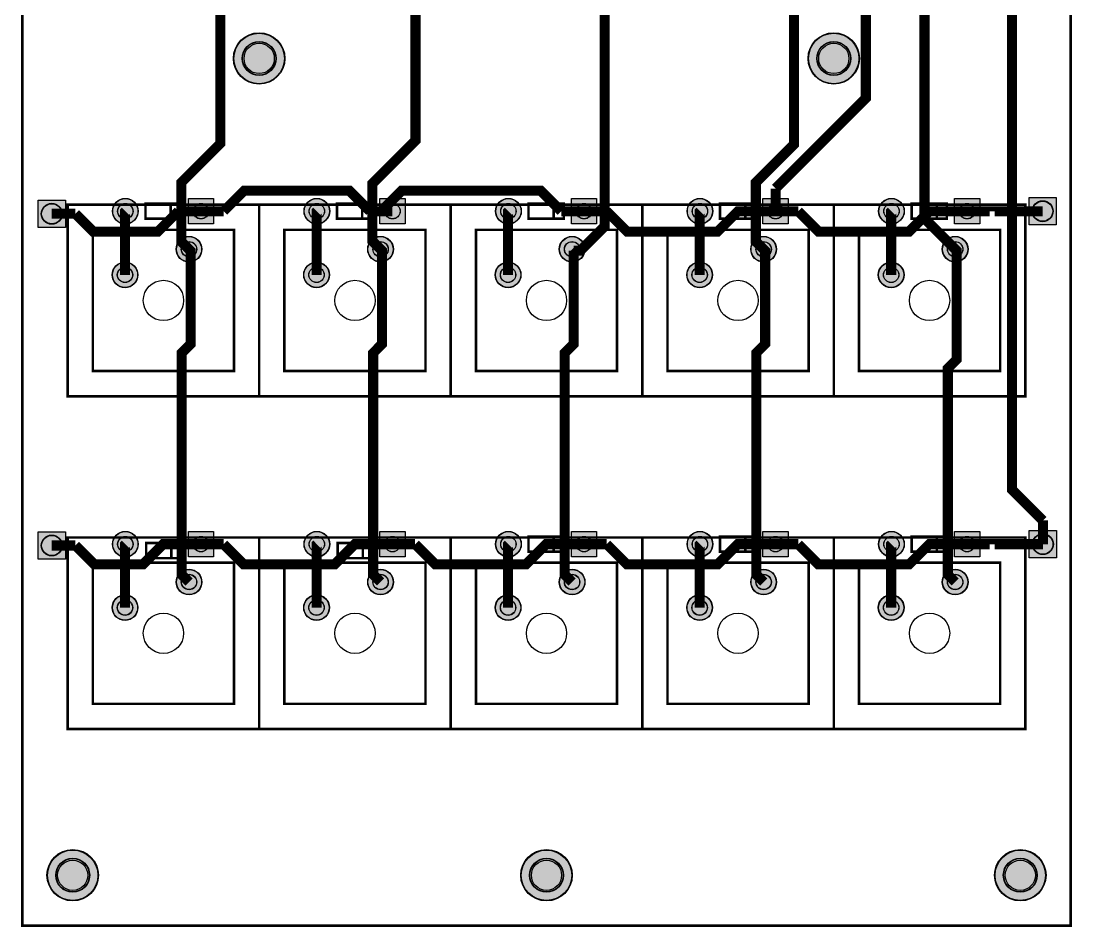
# Model space of a CAD drawing. Header units: millimetres. Extents: x 0 to 104, y -247 to 0.
# Drawn here: x -0.1 to 104.1, y -247.1 to -157.3 of the extents above; entities that cross this region are included whole.
import ezdxf

# ---------------------------------------------------------------- set-up
doc = ezdxf.new("R2010")
doc.units = ezdxf.units.MM
for name, color, linetype, true_color in [('BoardOutLine', 7, 'Continuous', 0xff00ff), ('BottomLayer', 7, 'Continuous', 0x0000ff), ('BottomSilkLayer', 7, 'Continuous', 0x66cc33), ('BottomSolderMaskLayer', 7, 'Continuous', 0xaa00ff), ('Document', 7, 'Continuous', 0xffffff), ('Multi-Layer', 7, 'Continuous', 0xc0c0c0), ('TopLayer', 7, 'Continuous', 0xff0000), ('TopSilkLayer', 7, 'Continuous', 0xffcc00), ('TopSolderMaskLayer', 7, 'Continuous', 0x800080)]:
    doc.layers.add(name, color=color, linetype=linetype, true_color=true_color)

msp = doc.modelspace()

# ---------------------------------------------------------------- hatches: boundary and pattern name
at = {"layer": 'BottomSolderMaskLayer'}
for points in [[(20.944205000000004, -160.99993200000006, 1), (26.045795000000005, -160.99993200000006, 1)], [(77.94409099999984, -160.99993200000006, 1), (83.04568099999983, -160.99993200000006, 1)], [(1.5201895221027826, -175.00218952210287), (4.321810477897202, -175.00218952210287), (4.321810477897202, -177.80381047789717), (1.5201895221027826, -177.80381047789717)], [(8.945460899999992, -176.14925400000004, 1), (11.49645909999999, -176.14925400000004, 1)], [(16.44555994090331, -174.8737419409032), (18.99658405909679, -174.8737419409032), (18.99658405909679, -177.4247660590969), (16.44555994090331, -177.4247660590969)], [(27.94542289999986, -176.14925400000004, 1), (30.49642109999986, -176.14925400000004, 1)], [(35.44552194090318, -174.8737419409032), (37.99654605909666, -174.8737419409032), (37.99654605909666, -177.4247660590969), (35.44552194090318, -177.4247660590969)], [(46.94538489999996, -176.14925400000004, 1), (49.49638309999995, -176.14925400000004, 1)], [(54.44548394090327, -174.8737419409032), (56.996508059096755, -174.8737419409032), (56.996508059096755, -177.4247660590969), (54.44548394090327, -177.4247660590969)], [(65.94560089999986, -176.14925400000004, 1), (68.49659909999987, -176.14925400000004, 1)], [(73.44544594090314, -174.8737419409032), (75.99647005909662, -174.8737419409032), (75.99647005909662, -177.4247660590969), (73.44544594090314, -177.4247660590969)], [(84.94556290000018, -176.14925400000004, 1), (87.49656110000019, -176.14925400000004, 1)], [(92.44540794090324, -174.8737419409032), (94.99643205909672, -174.8737419409032), (94.99643205909672, -177.4247660590969), (92.44540794090324, -177.4247660590969)], [(99.8181895221029, -174.74818952210273), (102.6198104778972, -174.74818952210273), (102.6198104778972, -177.54981047789727), (99.8181895221029, -177.54981047789727)], [(15.264472899999921, -179.92013800000007, 1), (17.81547109999992, -179.92013800000007, 1)], [(34.26443490000002, -179.92013800000007, 1), (36.815433100000014, -179.92013800000007, 1)], [(53.264396900000115, -179.92013800000007, 1), (55.81539510000011, -179.92013800000007, 1)], [(72.26461290000002, -179.92013800000007, 1), (74.81561110000003, -179.92013800000007, 1)], [(91.26457490000011, -179.92013800000007, 1), (93.81557310000012, -179.92013800000007, 1)], [(8.914472900000012, -182.459884, 1), (11.465471100000011, -182.459884, 1)], [(27.914434900000106, -182.459884, 1), (30.46543310000011, -182.459884, 1)], [(46.91439689999998, -182.459884, 1), (49.465395099999974, -182.459884, 1)], [(65.91461290000011, -182.459884, 1), (68.46561110000012, -182.459884, 1)], [(84.91457489999998, -182.459884, 1), (87.46557309999999, -182.459884, 1)], [(1.5201895221027826, -207.8951895221029), (4.321810477897202, -207.8951895221029), (4.321810477897202, -210.6968104778972), (1.5201895221027826, -210.6968104778972)], [(8.945460899999992, -209.16925400000002, 1), (11.49645909999999, -209.16925400000002, 1)], [(16.44555994090331, -207.8937419409034), (18.99658405909679, -207.8937419409034), (18.99658405909679, -210.44476605909688), (16.44555994090331, -210.44476605909688)], [(27.94542289999986, -209.16925400000002, 1), (30.49642109999986, -209.16925400000002, 1)], [(35.44552194090318, -207.8937419409034), (37.99654605909666, -207.8937419409034), (37.99654605909666, -210.44476605909688), (35.44552194090318, -210.44476605909688)], [(46.94538489999996, -209.16925400000002, 1), (49.49638309999995, -209.16925400000002, 1)], [(54.44548394090327, -207.8937419409034), (56.996508059096755, -207.8937419409034), (56.996508059096755, -210.44476605909688), (54.44548394090327, -210.44476605909688)], [(65.94560089999986, -209.16925400000002, 1), (68.49659909999987, -209.16925400000002, 1)], [(73.44544594090314, -207.8937419409034), (75.99647005909662, -207.8937419409034), (75.99647005909662, -210.44476605909688), (73.44544594090314, -210.44476605909688)], [(84.94556290000018, -209.16925400000002, 1), (87.49656110000019, -209.16925400000002, 1)], [(92.44540794090324, -207.8937419409034), (94.99643205909672, -207.8937419409034), (94.99643205909672, -210.44476605909688), (92.44540794090324, -210.44476605909688)], [(99.84028752210281, -207.76818952210294), (102.64190847789712, -207.76818952210294), (102.64190847789712, -210.56981047789725), (99.84028752210281, -210.56981047789725)], [(15.264472899999921, -212.920072, 1), (17.81547109999992, -212.920072, 1)], [(34.26443490000002, -212.920072, 1), (36.815433100000014, -212.920072, 1)], [(53.264396900000115, -212.920072, 1), (55.81539510000011, -212.920072, 1)], [(72.26461290000002, -212.920072, 1), (74.81561110000003, -212.920072, 1)], [(91.26457490000011, -212.920072, 1), (93.81557310000012, -212.920072, 1)], [(8.914472900000012, -215.46007199999997, 1), (11.465471100000011, -215.46007199999997, 1)], [(27.914434900000106, -215.46007199999997, 1), (30.46543310000011, -215.46007199999997, 1)], [(46.91439689999998, -215.46007199999997, 1), (49.465395099999974, -215.46007199999997, 1)], [(65.91461290000011, -215.46007199999997, 1), (68.46561110000012, -215.46007199999997, 1)], [(84.91457489999998, -215.46007199999997, 1), (87.46557309999999, -215.46007199999997, 1)], [(2.4491949999999116, -242.00002400000005, 1), (7.5507849999999115, -242.00002400000005, 1)], [(49.44910099999992, -242.00002400000005, 1), (54.55069099999992, -242.00002400000005, 1)], [(96.44926099999998, -242.00002400000005, 1), (101.55085099999997, -242.00002400000005, 1)]]:
    msp.add_hatch(color=256, dxfattribs=at).paths.add_polyline_path(points)
at = {"layer": 'TopSolderMaskLayer'}
for points in [[(20.944205000000004, -160.99993200000006, 1), (26.045795000000005, -160.99993200000006, 1)], [(77.94409099999984, -160.99993200000006, 1), (83.04568099999983, -160.99993200000006, 1)], [(1.5201895221027826, -175.00218952210287), (4.321810477897202, -175.00218952210287), (4.321810477897202, -177.80381047789717), (1.5201895221027826, -177.80381047789717)], [(8.945460899999992, -176.14925400000004, 1), (11.49645909999999, -176.14925400000004, 1)], [(16.44555994090331, -174.8737419409032), (18.99658405909679, -174.8737419409032), (18.99658405909679, -177.4247660590969), (16.44555994090331, -177.4247660590969)], [(27.94542289999986, -176.14925400000004, 1), (30.49642109999986, -176.14925400000004, 1)], [(35.44552194090318, -174.8737419409032), (37.99654605909666, -174.8737419409032), (37.99654605909666, -177.4247660590969), (35.44552194090318, -177.4247660590969)], [(46.94538489999996, -176.14925400000004, 1), (49.49638309999995, -176.14925400000004, 1)], [(54.44548394090327, -174.8737419409032), (56.996508059096755, -174.8737419409032), (56.996508059096755, -177.4247660590969), (54.44548394090327, -177.4247660590969)], [(65.94560089999986, -176.14925400000004, 1), (68.49659909999987, -176.14925400000004, 1)], [(73.44544594090314, -174.8737419409032), (75.99647005909662, -174.8737419409032), (75.99647005909662, -177.4247660590969), (73.44544594090314, -177.4247660590969)], [(84.94556290000018, -176.14925400000004, 1), (87.49656110000019, -176.14925400000004, 1)], [(92.44540794090324, -174.8737419409032), (94.99643205909672, -174.8737419409032), (94.99643205909672, -177.4247660590969), (92.44540794090324, -177.4247660590969)], [(99.8181895221029, -174.74818952210273), (102.6198104778972, -174.74818952210273), (102.6198104778972, -177.54981047789727), (99.8181895221029, -177.54981047789727)], [(15.264472899999921, -179.92013800000007, 1), (17.81547109999992, -179.92013800000007, 1)], [(34.26443490000002, -179.92013800000007, 1), (36.815433100000014, -179.92013800000007, 1)], [(53.264396900000115, -179.92013800000007, 1), (55.81539510000011, -179.92013800000007, 1)], [(72.26461290000002, -179.92013800000007, 1), (74.81561110000003, -179.92013800000007, 1)], [(91.26457490000011, -179.92013800000007, 1), (93.81557310000012, -179.92013800000007, 1)], [(8.914472900000012, -182.459884, 1), (11.465471100000011, -182.459884, 1)], [(27.914434900000106, -182.459884, 1), (30.46543310000011, -182.459884, 1)], [(46.91439689999998, -182.459884, 1), (49.465395099999974, -182.459884, 1)], [(65.91461290000011, -182.459884, 1), (68.46561110000012, -182.459884, 1)], [(84.91457489999998, -182.459884, 1), (87.46557309999999, -182.459884, 1)], [(1.5201895221027826, -207.8951895221029), (4.321810477897202, -207.8951895221029), (4.321810477897202, -210.6968104778972), (1.5201895221027826, -210.6968104778972)], [(8.945460899999992, -209.16925400000002, 1), (11.49645909999999, -209.16925400000002, 1)], [(16.44555994090331, -207.8937419409034), (18.99658405909679, -207.8937419409034), (18.99658405909679, -210.44476605909688), (16.44555994090331, -210.44476605909688)], [(27.94542289999986, -209.16925400000002, 1), (30.49642109999986, -209.16925400000002, 1)], [(35.44552194090318, -207.8937419409034), (37.99654605909666, -207.8937419409034), (37.99654605909666, -210.44476605909688), (35.44552194090318, -210.44476605909688)], [(46.94538489999996, -209.16925400000002, 1), (49.49638309999995, -209.16925400000002, 1)], [(54.44548394090327, -207.8937419409034), (56.996508059096755, -207.8937419409034), (56.996508059096755, -210.44476605909688), (54.44548394090327, -210.44476605909688)], [(65.94560089999986, -209.16925400000002, 1), (68.49659909999987, -209.16925400000002, 1)], [(73.44544594090314, -207.8937419409034), (75.99647005909662, -207.8937419409034), (75.99647005909662, -210.44476605909688), (73.44544594090314, -210.44476605909688)], [(84.94556290000018, -209.16925400000002, 1), (87.49656110000019, -209.16925400000002, 1)], [(92.44540794090324, -207.8937419409034), (94.99643205909672, -207.8937419409034), (94.99643205909672, -210.44476605909688), (92.44540794090324, -210.44476605909688)], [(99.84028752210281, -207.76818952210294), (102.64190847789712, -207.76818952210294), (102.64190847789712, -210.56981047789725), (99.84028752210281, -210.56981047789725)], [(15.264472899999921, -212.920072, 1), (17.81547109999992, -212.920072, 1)], [(34.26443490000002, -212.920072, 1), (36.815433100000014, -212.920072, 1)], [(53.264396900000115, -212.920072, 1), (55.81539510000011, -212.920072, 1)], [(72.26461290000002, -212.920072, 1), (74.81561110000003, -212.920072, 1)], [(91.26457490000011, -212.920072, 1), (93.81557310000012, -212.920072, 1)], [(8.914472900000012, -215.46007199999997, 1), (11.465471100000011, -215.46007199999997, 1)], [(27.914434900000106, -215.46007199999997, 1), (30.46543310000011, -215.46007199999997, 1)], [(46.91439689999998, -215.46007199999997, 1), (49.465395099999974, -215.46007199999997, 1)], [(65.91461290000011, -215.46007199999997, 1), (68.46561110000012, -215.46007199999997, 1)], [(84.91457489999998, -215.46007199999997, 1), (87.46557309999999, -215.46007199999997, 1)], [(2.4491949999999116, -242.00002400000005, 1), (7.5507849999999115, -242.00002400000005, 1)], [(49.44910099999992, -242.00002400000005, 1), (54.55069099999992, -242.00002400000005, 1)], [(96.44926099999998, -242.00002400000005, 1), (101.55085099999997, -242.00002400000005, 1)]]:
    msp.add_hatch(color=256, dxfattribs=at).paths.add_polyline_path(points)

# ---------------------------------------------------------------- linework, layer by layer
at = {"layer": 'BoardOutLine', "const_width": 0.254}
msp.add_lwpolyline([(0, 0), (103.99999519999994, 0), (103.99999519999994, -246.99998859999994), (0, -246.99998859999994), (0, 0)], close=True, dxfattribs=at)
at = {"layer": 'BottomLayer', "const_width": 0.9999979999999999}
for points in [[(19.971766000000002, -176.14925400000004), (22.00656000000015, -174.1144599999999), (32.43554599999982, -174.1144599999999), (34.470339999999965, -176.14925400000004)], [(35.595813999999905, -176.14925400000004), (37.63060800000005, -174.1144599999999), (51.43550800000014, -174.1144599999999), (53.47030200000006, -176.14925400000004)], [(2.9209999999999354, -176.40300000000013), (5.271769999999947, -176.40300000000013)], [(5.271769999999947, -176.40300000000013), (7.035799999999995, -178.16703000000018), (13.452601999999956, -178.16703000000018), (15.470378000000096, -176.14925400000004)], [(17.721071999999936, -176.14925400000004), (15.470378000000096, -176.14925400000004)], [(17.721071999999936, -176.14925400000004), (19.971766000000002, -176.14925400000004)], [(35.595813999999905, -176.14925400000004), (34.470339999999965, -176.14925400000004)], [(36.72103400000003, -176.14925400000004), (35.595813999999905, -176.14925400000004)], [(54.595776, -176.14925400000004), (53.47030200000006, -176.14925400000004)], [(54.595776, -176.14925400000004), (55.7209959999999, -176.14925400000004)], [(55.7209959999999, -176.14925400000004), (57.97168999999997, -176.14925400000004)], [(57.97168999999997, -176.14925400000004), (59.98946600000011, -178.16703000000018), (68.97420799999998, -178.16703000000018), (70.99198399999989, -176.14925400000004), (74.720958, -176.14925400000004)], [(74.720958, -176.14925400000004), (76.97165199999984, -176.14925400000004)], [(76.97165199999984, -176.14925400000004), (78.98942799999998, -178.16703000000018), (87.97416999999984, -178.16703000000018), (89.99194599999998, -176.14925400000004), (93.72091999999986, -176.14925400000004)], [(93.72091999999986, -176.14925400000004), (95.97161400000016, -176.14925400000004)], [(101.21899999999994, -176.149), (95.97161400000016, -176.149), (95.97161400000016, -176.14925400000004)], [(2.9209999999999354, -209.29599999999994), (5.271769999999947, -209.29599999999994)], [(5.271769999999947, -209.29599999999994), (7.142733999999905, -211.16696400000012), (11.974067999999875, -211.16696400000012), (13.971777999999972, -209.16925400000002), (17.721071999999936, -209.16925400000002)], [(17.721071999999936, -209.16925400000002), (19.971766000000002, -209.16925400000002)], [(19.971766000000002, -209.16925400000002), (21.969475999999872, -211.16696400000012), (30.97402999999997, -211.16696400000012), (32.97174000000007, -209.16925400000002), (36.72103400000003, -209.16925400000002)], [(36.72103400000003, -209.16925400000002), (38.97172799999987, -209.16925400000002)], [(38.97172799999987, -209.16925400000002), (40.96943799999997, -211.16696400000012), (49.97399199999984, -211.16696400000012), (51.97170199999994, -209.16925400000002), (55.7209959999999, -209.16925400000002)], [(55.7209959999999, -209.16925400000002), (57.97168999999997, -209.16925400000002)], [(57.97168999999997, -209.16925400000002), (59.969400000000064, -211.16696400000012), (68.97420799999998, -211.16696400000012), (70.97191800000007, -209.16925400000002), (74.720958, -209.16925400000002)], [(74.720958, -209.16925400000002), (76.97165199999984, -209.16925400000002)], [(76.97165199999984, -209.16925400000002), (78.96936199999993, -211.16696400000012), (87.97416999999984, -211.16696400000012), (89.97187999999994, -209.16925400000002), (93.72091999999986, -209.16925400000002)], [(93.72091999999986, -209.16925400000002), (95.97161400000016, -209.16925400000002)], [(101.24109800000008, -209.16899999999998), (95.97161400000016, -209.16899999999998), (95.97161400000016, -209.16925400000002)]]:
    msp.add_lwpolyline(points, dxfattribs=at)
at = {"layer": 'BottomSilkLayer', "const_width": 0.2500122}
for points in [[(12.215063199999918, -175.38700000000006), (15.715081599999962, -175.38700000000006), (15.715081599999962, -176.8869461999999), (12.215063199999918, -176.8869461999999), (12.215063199999918, -175.38700000000006)], [(31.215076000000067, -175.38700000000006), (34.715018200000145, -175.38700000000006), (34.715018200000145, -176.8869461999999), (31.215076000000067, -176.8869461999999), (31.215076000000067, -175.38700000000006)], [(50.2151141999999, -175.38700000000006), (53.71505639999998, -175.38700000000006), (53.71505639999998, -176.8869461999999), (50.2151141999999, -176.8869461999999), (50.2151141999999, -175.38700000000006)], [(69.21500000000003, -175.38700000000006), (72.71506920000013, -175.38700000000006), (72.71506920000013, -176.8869461999999), (69.21500000000003, -176.8869461999999), (69.21500000000003, -175.38700000000006)], [(88.21501279999995, -175.38700000000006), (91.71508199999982, -175.38700000000006), (91.71508199999982, -176.8869461999999), (88.21501279999995, -176.8869461999999), (88.21501279999995, -175.38700000000006)], [(50.2151141999999, -208.40710159999992), (53.71505639999998, -208.40710159999992), (53.71505639999998, -209.90692079999997), (50.2151141999999, -209.90692079999997), (50.2151141999999, -208.40710159999992)], [(69.21500000000003, -208.40710159999992), (72.71506920000013, -208.40710159999992), (72.71506920000013, -209.90692079999997), (69.21500000000003, -209.90692079999997), (69.21500000000003, -208.40710159999992)], [(88.21501279999995, -208.40710159999992), (91.71508199999982, -208.40710159999992), (91.71508199999982, -209.90692079999997), (88.21501279999995, -209.90692079999997), (88.21501279999995, -208.40710159999992)], [(12.287122999999951, -209.05403960000024), (15.787141399999996, -209.05403960000024), (15.787141399999996, -210.55385880000006), (12.287122999999951, -210.55385880000006), (12.287122999999951, -209.05403960000024)], [(31.2871358000001, -209.05403960000024), (34.78707799999995, -209.05403960000024), (34.78707799999995, -210.55385880000006), (31.2871358000001, -210.55385880000006), (31.2871358000001, -209.05403960000024)]]:
    msp.add_lwpolyline(points, close=True, dxfattribs=at)
for points in [[(14.715058200000044, -176.8869461999999), (14.715058200000044, -175.3858824)], [(33.71502019999991, -176.8869461999999), (33.71502019999991, -175.3858824)], [(52.714220199999886, -176.88636200000008), (52.714220199999886, -175.64938199999995), (52.714220199999886, -175.385222)], [(71.71507120000012, -176.8869461999999), (71.71507120000012, -175.3858824)], [(90.71508399999982, -176.8869461999999), (90.71508399999982, -175.3858824)], [(52.715032999999835, -209.90692079999997), (52.715032999999835, -208.4059840000001)], [(71.71507120000012, -209.90692079999997), (71.71507120000012, -208.4059840000001)], [(90.71508399999982, -209.90692079999997), (90.71508399999982, -208.4059840000001)], [(14.787118000000078, -210.55385880000006), (14.787118000000078, -209.05292199999997)], [(33.787080000000174, -210.55385880000006), (33.787080000000174, -209.05292199999997)]]:
    msp.add_lwpolyline(points, dxfattribs=at)
at = {"layer": 'BottomSolderMaskLayer'}
for centre, radius in [((23.495000000000005, -160.99993200000006), 2.550795), ((80.49488599999984, -160.99993200000006), 2.550795), ((23.495000000000005, -161.0000844), 1.6835376580645165), ((80.49498759999994, -161.0000844), 1.6835376580645165), ((10.220959999999991, -176.14925400000004), 1.2754990999999998), ((29.22092199999986, -176.14925400000004), 1.2754990999999998), ((48.220883999999955, -176.14925400000004), 1.2754990999999998), ((67.22109999999986, -176.14925400000004), 1.2754990999999998), ((86.22106200000019, -176.14925400000004), 1.2754990999999998), ((101.21899999999994, -176.149), 1.0376276296296294), ((2.9209999999999354, -176.40300000000013), 1.0376276296296294), ((10.221137799999838, -176.14927939999995), 0.765312419096774), ((17.720944999999915, -176.14927939999995), 0.765312419096774), ((29.221125200000074, -176.14927939999995), 0.765312419096774), ((36.720932399999924, -176.14927939999995), 0.765312419096774), ((48.221137999999996, -176.14927939999995), 0.765312419096774), ((55.720945200000074, -176.14927939999995), 0.765312419096774), ((67.2211254, -176.14927939999995), 0.765312419096774), ((74.72093260000008, -176.14927939999995), 0.765312419096774), ((86.22113819999993, -176.14927939999995), 0.765312419096774), ((93.7209454, -176.14927939999995), 0.765312419096774), ((16.53997199999992, -179.92013800000007), 1.2754990999999998), ((16.53999740000006, -179.92001100000004), 0.765312419096774), ((35.53993400000002, -179.92013800000007), 1.2754990999999998), ((35.53998479999984, -179.92001100000004), 0.765312419096774), ((54.53989600000011, -179.92013800000007), 1.2754990999999998), ((54.53999759999999, -179.92001100000004), 0.765312419096774), ((73.54011200000002, -179.92013800000007), 1.2754990999999998), ((73.539985, -179.92001100000004), 0.765312419096774), ((92.54007400000012, -179.92013800000007), 1.2754990999999998), ((92.53999780000015, -179.92001100000004), 0.765312419096774), ((10.189972000000012, -182.459884), 1.2754990999999998), ((29.189934000000108, -182.459884), 1.2754990999999998), ((48.189895999999976, -182.459884), 1.2754990999999998), ((67.19011200000011, -182.459884), 1.2754990999999998), ((86.19007399999998, -182.459884), 1.2754990999999998), ((10.189997399999925, -182.460011), 0.765312419096774), ((29.189984799999934, -182.460011), 0.765312419096774), ((48.18999760000008, -182.460011), 0.765312419096774), ((67.18998500000009, -182.460011), 0.765312419096774), ((86.18999780000001, -182.460011), 0.765312419096774), ((2.9209999999999354, -209.29599999999994), 1.0376276296296294), ((10.220959999999991, -209.16925400000002), 1.2754990999999998), ((10.221137799999838, -209.16935560000013), 0.765312419096774), ((17.720944999999915, -209.16935560000013), 0.765312419096774), ((29.22092199999986, -209.16925400000002), 1.2754990999999998), ((29.221125200000074, -209.16935560000013), 0.765312419096774), ((36.720932399999924, -209.16935560000013), 0.765312419096774), ((48.220883999999955, -209.16925400000002), 1.2754990999999998), ((48.221137999999996, -209.16935560000013), 0.765312419096774), ((55.720945200000074, -209.16935560000013), 0.765312419096774), ((67.22109999999986, -209.16925400000002), 1.2754990999999998), ((67.2211254, -209.16935560000013), 0.765312419096774), ((74.72093260000008, -209.16935560000013), 0.765312419096774), ((86.22106200000019, -209.16925400000002), 1.2754990999999998), ((86.22113819999993, -209.16935560000013), 0.765312419096774), ((93.7209454, -209.16935560000013), 0.765312419096774), ((101.24109800000008, -209.16899999999998), 1.0376276296296294), ((16.53997199999992, -212.920072), 1.2754990999999998), ((16.53999740000006, -212.92002119999995), 0.765312419096774), ((35.53993400000002, -212.920072), 1.2754990999999998), ((35.53998479999984, -212.92002119999995), 0.765312419096774), ((54.53989600000011, -212.920072), 1.2754990999999998), ((54.53999759999999, -212.92002119999995), 0.765312419096774), ((73.54011200000002, -212.920072), 1.2754990999999998), ((73.539985, -212.92002119999995), 0.765312419096774), ((92.54007400000012, -212.920072), 1.2754990999999998), ((92.53999780000015, -212.92002119999995), 0.765312419096774), ((10.189972000000012, -215.46007199999997), 1.2754990999999998), ((10.189997399999925, -215.46002119999991), 0.765312419096774), ((29.189934000000108, -215.46007199999997), 1.2754990999999998), ((29.189984799999934, -215.46002119999991), 0.765312419096774), ((48.189895999999976, -215.46007199999997), 1.2754990999999998), ((48.18999760000008, -215.46002119999991), 0.765312419096774), ((67.19011200000011, -215.46007199999997), 1.2754990999999998), ((67.18998500000009, -215.46002119999991), 0.765312419096774), ((86.19007399999998, -215.46007199999997), 1.2754990999999998), ((86.18999780000001, -215.46002119999991), 0.765312419096774), ((4.999989999999912, -242.00002400000005), 2.550795), ((51.99989599999992, -242.00002400000005), 2.550795), ((99.00005599999997, -242.00002400000005), 2.550795), ((4.999989999999912, -241.99994779999986), 1.6835376580645165), ((51.99999760000003, -241.99994779999986), 1.6835376580645165), ((99.00000519999992, -241.99994779999986), 1.6835376580645165)]:
    msp.add_circle(centre, radius, dxfattribs=at)
at = {"layer": 'Document', "const_width": 0.2500122}
for points in [[(23.49995300000012, -175.50000460000012), (23.49995300000012, -194.50001740000005), (4.500016399999936, -194.50001740000005), (4.500016399999936, -175.50000460000012), (23.49995300000012, -175.50000460000012)], [(42.499991199999954, -175.50000460000012), (42.499991199999954, -194.50001740000005), (23.49995300000012, -194.50001740000005), (23.49995300000012, -175.50000460000012), (42.499991199999954, -175.50000460000012)], [(61.500004000000104, -175.50000460000012), (61.500004000000104, -194.50001740000005), (42.499991199999954, -194.50001740000005), (42.499991199999954, -175.50000460000012), (61.500004000000104, -175.50000460000012)], [(80.5000167999998, -175.50000460000012), (80.5000167999998, -194.50001740000005), (61.500004000000104, -194.50001740000005), (61.500004000000104, -175.50000460000012), (80.5000167999998, -175.50000460000012)], [(99.50002959999995, -175.50000460000012), (99.50002959999995, -194.50001740000005), (80.5000167999998, -194.50001740000005), (80.5000167999998, -175.50000460000012), (99.50002959999995, -175.50000460000012)], [(23.49995300000012, -208.50001480000003), (23.49995300000012, -227.50002759999995), (4.500016399999936, -227.50002759999995), (4.500016399999936, -208.50001480000003), (23.49995300000012, -208.50001480000003)], [(42.499991199999954, -208.50001480000003), (42.499991199999954, -227.50002759999995), (23.49995300000012, -227.50002759999995), (23.49995300000012, -208.50001480000003), (42.499991199999954, -208.50001480000003)], [(61.500004000000104, -208.50001480000003), (61.500004000000104, -227.50002759999995), (42.499991199999954, -227.50002759999995), (42.499991199999954, -208.50001480000003), (61.500004000000104, -208.50001480000003)], [(80.5000167999998, -208.50001480000003), (80.5000167999998, -227.50002759999995), (61.500004000000104, -227.50002759999995), (61.500004000000104, -208.50001480000003), (80.5000167999998, -208.50001480000003)], [(99.50002959999995, -208.50001480000003), (99.50002959999995, -227.50002759999995), (80.5000167999998, -227.50002759999995), (80.5000167999998, -208.50001480000003), (99.50002959999995, -208.50001480000003)]]:
    msp.add_lwpolyline(points, close=True, dxfattribs=at)
at = {"layer": 'Multi-Layer'}
for points in [[(1.570989999999938, -175.05299000000002), (4.271010000000047, -175.05299000000002), (4.271010000000047, -177.75301000000002), (1.570989999999938, -177.75301000000002)], [(16.47106180000003, -174.8992437999999), (18.97108220000007, -174.8992437999999), (18.97108220000007, -177.39926420000018), (16.47106180000003, -177.39926420000018)], [(35.4710237999999, -174.8992437999999), (37.97104419999994, -174.8992437999999), (37.97104419999994, -177.39926420000018), (35.4710237999999, -177.39926420000018)], [(54.470985799999994, -174.8992437999999), (56.971006199999806, -174.8992437999999), (56.971006199999806, -177.39926420000018), (54.470985799999994, -177.39926420000018)], [(73.47094779999986, -174.8992437999999), (75.9709681999999, -174.8992437999999), (75.9709681999999, -177.39926420000018), (73.47094779999986, -177.39926420000018)], [(92.47090979999996, -174.8992437999999), (94.9709302, -174.8992437999999), (94.9709302, -177.39926420000018), (92.47090979999996, -177.39926420000018)], [(99.86899000000005, -174.79899000000012), (102.56900999999982, -174.79899000000012), (102.56900999999982, -177.4990100000001), (99.86899000000005, -177.4990100000001)], [(1.570989999999938, -207.94599000000005), (4.271010000000047, -207.94599000000005), (4.271010000000047, -210.64600999999982), (1.570989999999938, -210.64600999999982)], [(16.47106180000003, -207.91924380000012), (18.97108220000007, -207.91924380000012), (18.97108220000007, -210.41926420000016), (16.47106180000003, -210.41926420000016)], [(35.4710237999999, -207.91924380000012), (37.97104419999994, -207.91924380000012), (37.97104419999994, -210.41926420000016), (35.4710237999999, -210.41926420000016)], [(54.470985799999994, -207.91924380000012), (56.971006199999806, -207.91924380000012), (56.971006199999806, -210.41926420000016), (54.470985799999994, -210.41926420000016)], [(73.47094779999986, -207.91924380000012), (75.9709681999999, -207.91924380000012), (75.9709681999999, -210.41926420000016), (73.47094779999986, -210.41926420000016)], [(92.47090979999996, -207.91924380000012), (94.9709302, -207.91924380000012), (94.9709302, -210.41926420000016), (92.47090979999996, -210.41926420000016)], [(99.89108799999997, -207.8189900000001), (102.59110799999996, -207.8189900000001), (102.59110799999996, -210.51900999999987), (99.89108799999997, -210.51900999999987)]]:
    msp.add_lwpolyline(points, close=True, dxfattribs=at)
for centre, radius in [((23.495000000000005, -160.99993200000006), 2.4999949999999997), ((23.495000000000005, -161.0000844), 1.6500094), ((80.49488599999984, -160.99993200000006), 2.4999949999999997), ((80.49498759999994, -161.0000844), 1.6500094), ((10.220959999999991, -176.14925400000004), 1.2499974999999999), ((29.22092199999986, -176.14925400000004), 1.2499974999999999), ((48.220883999999955, -176.14925400000004), 1.2499974999999999), ((67.22109999999986, -176.14925400000004), 1.2499974999999999), ((86.22106200000019, -176.14925400000004), 1.2499974999999999), ((2.9209999999999354, -176.40300000000013), 0.9999979999999999), ((10.221137799999838, -176.14927939999995), 0.7500112), ((17.720944999999915, -176.14927939999995), 0.7500112), ((29.221125200000074, -176.14927939999995), 0.7500112), ((36.720932399999924, -176.14927939999995), 0.7500112), ((48.221137999999996, -176.14927939999995), 0.7500112), ((55.720945200000074, -176.14927939999995), 0.7500112), ((67.2211254, -176.14927939999995), 0.7500112), ((74.72093260000008, -176.14927939999995), 0.7500112), ((86.22113819999993, -176.14927939999995), 0.7500112), ((93.7209454, -176.14927939999995), 0.7500112), ((101.21899999999994, -176.149), 0.9999979999999999), ((16.53997199999992, -179.92013800000007), 1.2499974999999999), ((16.53999740000006, -179.92001100000004), 0.7500112), ((35.53993400000002, -179.92013800000007), 1.2499974999999999), ((35.53998479999984, -179.92001100000004), 0.7500112), ((54.53989600000011, -179.92013800000007), 1.2499974999999999), ((54.53999759999999, -179.92001100000004), 0.7500112), ((73.54011200000002, -179.92013800000007), 1.2499974999999999), ((73.539985, -179.92001100000004), 0.7500112), ((92.54007400000012, -179.92013800000007), 1.2499974999999999), ((92.53999780000015, -179.92001100000004), 0.7500112), ((10.189972000000012, -182.459884), 1.2499974999999999), ((29.189934000000108, -182.459884), 1.2499974999999999), ((48.189895999999976, -182.459884), 1.2499974999999999), ((67.19011200000011, -182.459884), 1.2499974999999999), ((86.19007399999998, -182.459884), 1.2499974999999999), ((10.189997399999925, -182.460011), 0.7500112), ((29.189984799999934, -182.460011), 0.7500112), ((48.18999760000008, -182.460011), 0.7500112), ((67.18998500000009, -182.460011), 0.7500112), ((86.18999780000001, -182.460011), 0.7500112), ((13.999971999999957, -184.99988399999995), 1.9999959999999999), ((32.99993400000005, -184.99988399999995), 1.9999959999999999), ((51.99989599999992, -184.99988399999995), 1.9999959999999999), ((71.00011200000006, -184.99988399999995), 1.9999959999999999), ((90.00007399999993, -184.99988399999995), 1.9999959999999999), ((2.9209999999999354, -209.29599999999994), 0.9999979999999999), ((10.220959999999991, -209.16925400000002), 1.2499974999999999), ((10.221137799999838, -209.16935560000013), 0.7500112), ((17.720944999999915, -209.16935560000013), 0.7500112), ((29.22092199999986, -209.16925400000002), 1.2499974999999999), ((29.221125200000074, -209.16935560000013), 0.7500112), ((36.720932399999924, -209.16935560000013), 0.7500112), ((48.220883999999955, -209.16925400000002), 1.2499974999999999), ((48.221137999999996, -209.16935560000013), 0.7500112), ((55.720945200000074, -209.16935560000013), 0.7500112), ((67.22109999999986, -209.16925400000002), 1.2499974999999999), ((67.2211254, -209.16935560000013), 0.7500112), ((74.72093260000008, -209.16935560000013), 0.7500112), ((86.22106200000019, -209.16925400000002), 1.2499974999999999), ((86.22113819999993, -209.16935560000013), 0.7500112), ((93.7209454, -209.16935560000013), 0.7500112), ((101.24109800000008, -209.16899999999998), 0.9999979999999999), ((16.53997199999992, -212.920072), 1.2499974999999999), ((16.53999740000006, -212.92002119999995), 0.7500112), ((35.53993400000002, -212.920072), 1.2499974999999999), ((35.53998479999984, -212.92002119999995), 0.7500112), ((54.53989600000011, -212.920072), 1.2499974999999999), ((54.53999759999999, -212.92002119999995), 0.7500112), ((73.54011200000002, -212.920072), 1.2499974999999999), ((73.539985, -212.92002119999995), 0.7500112), ((92.54007400000012, -212.920072), 1.2499974999999999), ((92.53999780000015, -212.92002119999995), 0.7500112), ((10.189972000000012, -215.46007199999997), 1.2499974999999999), ((10.189997399999925, -215.46002119999991), 0.7500112), ((29.189934000000108, -215.46007199999997), 1.2499974999999999), ((29.189984799999934, -215.46002119999991), 0.7500112), ((48.189895999999976, -215.46007199999997), 1.2499974999999999), ((48.18999760000008, -215.46002119999991), 0.7500112), ((67.19011200000011, -215.46007199999997), 1.2499974999999999), ((67.18998500000009, -215.46002119999991), 0.7500112), ((86.19007399999998, -215.46007199999997), 1.2499974999999999), ((86.18999780000001, -215.46002119999991), 0.7500112), ((13.999971999999957, -218.00007199999993), 1.9999959999999999), ((32.99993400000005, -218.00007199999993), 1.9999959999999999), ((51.99989599999992, -218.00007199999993), 1.9999959999999999), ((71.00011200000006, -218.00007199999993), 1.9999959999999999), ((90.00007399999993, -218.00007199999993), 1.9999959999999999), ((4.999989999999912, -242.00002400000005), 2.4999949999999997), ((51.99989599999992, -242.00002400000005), 2.4999949999999997), ((99.00005599999997, -242.00002400000005), 2.4999949999999997), ((4.999989999999912, -241.99994779999986), 1.6500094), ((51.99999760000003, -241.99994779999986), 1.6500094), ((99.00000519999992, -241.99994779999986), 1.6500094)]:
    msp.add_circle(centre, radius, dxfattribs=at)
at = {"layer": 'TopLayer', "const_width": 0.9999979999999999}
for points in [[(74.720958, -173.89855999999997), (83.67521999999997, -164.944298), (83.67521999999997, -42.36491400000011), (81.91500000000008, -40.604693999999995), (81.91500000000008, -4.9529999999999745)], [(84.45500000000004, -6.969760000000065), (85.71483999999998, -6.969760000000065), (88.90508000000011, -10.160000000000082), (88.90508000000011, -12.989559999999983), (98.17099999999994, -22.255480000000034), (98.17099999999994, -80.77200000000005), (99.822, -82.423), (99.822, -89.02700000000004), (98.17099999999994, -90.678), (98.17099999999994, -203.7486399999999), (101.24185999999997, -206.81949999999995)], [(16.53997199999992, -46.920150000000035), (19.639788000000067, -50.01996600000007), (19.639788000000067, -169.43476399999997), (15.763747999999964, -173.31080400000008), (15.763747999999964, -179.1439140000001), (16.53997199999992, -179.92013800000007)], [(73.54011200000002, -46.920150000000035), (76.539852, -49.91989000000001), (76.539852, -169.53484000000014), (72.76388799999984, -173.31080400000008), (72.76388799999984, -179.1439140000001), (73.54011200000002, -179.92013800000007)], [(92.54007400000012, -46.920150000000035), (95.50628599999993, -49.88636199999996), (95.50628599999993, -147.12619800000004), (89.49994800000002, -153.13253600000007), (89.49994800000002, -176.88001199999997), (92.54007400000012, -179.92013800000007)], [(54.69102600000008, -180.07126800000003), (55.33796399999994, -180.07126800000003), (57.764425999999844, -177.64480600000013), (57.764425999999844, -72.59548600000005)], [(39.120825999999965, -81.88299599999993), (39.00119199999983, -82.00262999999995), (39.00119199999983, -169.13199599999996), (34.71849799999984, -173.41468999999995), (34.71849799999984, -179.0987019999999), (35.53993400000002, -179.92013800000007)], [(74.720958, -176.14925400000004), (74.720958, -173.89855999999997)], [(10.220959999999991, -176.14925400000004), (10.189972000000012, -176.18024200000002), (10.189972000000012, -182.459884)], [(29.22092199999986, -176.14925400000004), (29.189934000000108, -176.18024200000002), (29.189934000000108, -182.459884)], [(48.220883999999955, -176.14925400000004), (48.189895999999976, -176.18024200000002), (48.189895999999976, -182.459884)], [(67.22109999999986, -176.14925400000004), (67.19011200000011, -176.18024200000002), (67.19011200000011, -182.459884)], [(86.22106200000019, -176.14925400000004), (86.19007399999998, -176.18024200000002), (86.19007399999998, -182.459884)], [(16.53997199999992, -212.920072), (15.808959999999956, -212.18906000000004), (15.808959999999956, -190.20154999999988), (16.691102000000114, -189.31940799999995), (16.691102000000114, -180.07126800000003), (16.53997199999992, -179.92013800000007)], [(35.53993400000002, -212.920072), (34.808921999999825, -212.18906000000004), (34.808921999999825, -190.20154999999988), (35.69106399999998, -189.31940799999995), (35.69106399999998, -180.07126800000003), (35.53993400000002, -179.92013800000007)], [(54.53989600000011, -212.920072), (53.80888399999992, -212.18906000000004), (53.80888399999992, -190.2020580000002), (54.69102600000008, -189.31991600000003), (54.69102600000008, -180.07126800000003)], [(54.69102600000008, -180.07126800000003), (54.53989600000011, -179.92013800000007)], [(73.54011200000002, -212.920072), (72.80884600000002, -212.188806), (72.80884600000002, -190.20180399999992), (73.69124199999976, -189.31940799999995), (73.69124199999976, -180.07126800000003), (73.54011200000002, -179.92013800000007)], [(92.54007400000012, -212.920072), (91.80880800000011, -212.188806), (91.80880800000011, -191.72910600000012), (92.69120400000008, -190.84670999999992), (92.69120400000008, -180.07126800000003), (92.54007400000012, -179.92013800000007)], [(101.24109800000008, -209.16899999999998), (101.24109800000008, -206.81822999999997)], [(10.220959999999991, -209.16925400000002), (10.189972000000012, -209.200242), (10.189972000000012, -215.46007199999997)], [(29.22092199999986, -209.16925400000002), (29.189934000000108, -209.200242), (29.189934000000108, -215.46007199999997)], [(48.220883999999955, -209.16925400000002), (48.189895999999976, -209.200242), (48.189895999999976, -215.46007199999997)], [(67.22109999999986, -209.16925400000002), (67.19011200000011, -209.200242), (67.19011200000011, -215.46007199999997)], [(86.22106200000019, -209.16925400000002), (86.19007399999998, -209.200242), (86.19007399999998, -215.46007199999997)]]:
    msp.add_lwpolyline(points, dxfattribs=at)
at = {"layer": 'TopSilkLayer', "const_width": 0.254}
for points in [[(103.99999519999994, -246.99998859999994), (0, -246.99998859999994), (0, 0)], [(103.99999519999994, -237.0000085999999), (103.99999519999994, 0), (0, 0)], [(103.99999519999994, -246.99998859999994), (103.99999519999994, 0), (0, 0)], [(0, -246.99998859999994), (103.99999519999994, -246.99998859999994)]]:
    msp.add_lwpolyline(points, dxfattribs=at)
at = {"layer": 'TopSilkLayer'}
for points, const_width in [([(4.499991000000023, -175.50000460000012), (23.499978399999804, -175.50000460000012), (23.499978399999804, -194.4999919999999), (4.499991000000023, -194.4999919999999), (4.499991000000023, -175.50000460000012)], 0.254), ([(4.500016399999936, -175.50000460000012), (23.49995300000012, -175.50000460000012), (23.49995300000012, -194.49996660000022), (4.500016399999936, -194.49996660000022), (4.500016399999936, -175.50000460000012)], 0.254), ([(23.49995300000012, -175.50000460000012), (42.499991199999954, -175.50000460000012), (42.499991199999954, -194.49996660000022), (23.49995300000012, -194.49996660000022), (23.49995300000012, -175.50000460000012)], 0.254), ([(23.499978399999804, -175.50000460000012), (42.499991199999954, -175.50000460000012), (42.499991199999954, -194.4999919999999), (23.499978399999804, -194.4999919999999), (23.499978399999804, -175.50000460000012)], 0.254), ([(42.499991199999954, -175.50000460000012), (61.500004000000104, -175.50000460000012), (61.500004000000104, -194.49996660000022), (42.499991199999954, -194.49996660000022), (42.499991199999954, -175.50000460000012)], 0.254), ([(42.499991199999954, -175.50000460000012), (61.49997859999996, -175.50000460000012), (61.49997859999996, -194.4999919999999), (42.499991199999954, -194.4999919999999), (42.499991199999954, -175.50000460000012)], 0.254), ([(61.49997859999996, -175.50000460000012), (80.49999140000011, -175.50000460000012), (80.49999140000011, -194.4999919999999), (61.49997859999996, -194.4999919999999), (61.49997859999996, -175.50000460000012)], 0.254), ([(61.500004000000104, -175.50000460000012), (80.5000167999998, -175.50000460000012), (80.5000167999998, -194.49996660000022), (61.500004000000104, -194.49996660000022), (61.500004000000104, -175.50000460000012)], 0.254), ([(80.49999140000011, -175.50000460000012), (99.49997880000012, -175.50000460000012), (99.49997880000012, -194.4999919999999), (80.49999140000011, -194.4999919999999), (80.49999140000011, -175.50000460000012)], 0.254), ([(80.5000167999998, -175.50000460000012), (99.50002959999995, -175.50000460000012), (99.50002959999995, -194.49996660000022), (80.5000167999998, -194.49996660000022), (80.5000167999998, -175.50000460000012)], 0.254), ([(14.00002280000001, -192.00002240000015), (7.000011400000062, -192.00002240000015), (7.000011400000062, -177.99999960000002), (21.000008800000046, -177.99999960000002), (21.000008800000046, -192.00002240000015), (14.00002280000001, -192.00002240000015)], 0.2500122), ([(33.00003559999993, -192.00002240000015), (26.000024199999984, -192.00002240000015), (26.000024199999984, -177.99999960000002), (40.00004699999988, -177.99999960000002), (40.00004699999988, -192.00002240000015), (33.00003559999993, -192.00002240000015)], 0.2500122), ([(52.000048399999855, -192.00002240000015), (45.00003699999991, -192.00002240000015), (45.00003699999991, -177.99999960000002), (59.00005980000003, -177.99999960000002), (59.00005980000003, -192.00002240000015), (52.000048399999855, -192.00002240000015)], 0.2500122), ([(70.99993419999998, -192.00002240000015), (63.999948200000176, -192.00002240000015), (63.999948200000176, -177.99999960000002), (77.99994559999993, -177.99999960000002), (77.99994559999993, -192.00002240000015), (70.99993419999998, -192.00002240000015)], 0.2500122), ([(89.99997240000005, -192.00002240000015), (82.99996099999987, -192.00002240000015), (82.99996099999987, -177.99999960000002), (96.99995840000008, -177.99999960000002), (96.99995840000008, -192.00002240000015), (89.99997240000005, -192.00002240000015)], 0.2500122), ([(4.499991000000023, -208.50001480000003), (23.499978399999804, -208.50001480000003), (23.499978399999804, -227.5000021999998), (4.499991000000023, -227.5000021999998), (4.499991000000023, -208.50001480000003)], 0.254), ([(4.500016399999936, -208.50001480000003), (23.49995300000012, -208.50001480000003), (23.49995300000012, -227.49997680000013), (4.500016399999936, -227.49997680000013), (4.500016399999936, -208.50001480000003)], 0.254), ([(23.49995300000012, -208.50001480000003), (42.499991199999954, -208.50001480000003), (42.499991199999954, -227.49997680000013), (23.49995300000012, -227.49997680000013), (23.49995300000012, -208.50001480000003)], 0.254), ([(23.499978399999804, -208.50001480000003), (42.499991199999954, -208.50001480000003), (42.499991199999954, -227.5000021999998), (23.499978399999804, -227.5000021999998), (23.499978399999804, -208.50001480000003)], 0.254), ([(42.499991199999954, -208.50001480000003), (61.500004000000104, -208.50001480000003), (61.500004000000104, -227.49997680000013), (42.499991199999954, -227.49997680000013), (42.499991199999954, -208.50001480000003)], 0.254), ([(42.499991199999954, -208.50001480000003), (61.49997859999996, -208.50001480000003), (61.49997859999996, -227.5000021999998), (42.499991199999954, -227.5000021999998), (42.499991199999954, -208.50001480000003)], 0.254), ([(61.49997859999996, -208.50001480000003), (80.49999140000011, -208.50001480000003), (80.49999140000011, -227.5000021999998), (61.49997859999996, -227.5000021999998), (61.49997859999996, -208.50001480000003)], 0.254), ([(61.500004000000104, -208.50001480000003), (80.5000167999998, -208.50001480000003), (80.5000167999998, -227.49997680000013), (61.500004000000104, -227.49997680000013), (61.500004000000104, -208.50001480000003)], 0.254), ([(80.49999140000011, -208.50001480000003), (99.49997880000012, -208.50001480000003), (99.49997880000012, -227.5000021999998), (80.49999140000011, -227.5000021999998), (80.49999140000011, -208.50001480000003)], 0.254), ([(80.5000167999998, -208.50001480000003), (99.50002959999995, -208.50001480000003), (99.50002959999995, -227.49997680000013), (80.5000167999998, -227.49997680000013), (80.5000167999998, -208.50001480000003)], 0.254), ([(14.00002280000001, -225.00003260000005), (7.000011400000062, -225.00003260000005), (7.000011400000062, -211.00000980000016), (21.000008800000046, -211.00000980000016), (21.000008800000046, -225.00003260000005), (14.00002280000001, -225.00003260000005)], 0.2500122), ([(33.00003559999993, -225.00003260000005), (26.000024199999984, -225.00003260000005), (26.000024199999984, -211.00000980000016), (40.00004699999988, -211.00000980000016), (40.00004699999988, -225.00003260000005), (33.00003559999993, -225.00003260000005)], 0.2500122), ([(52.000048399999855, -225.00003260000005), (45.00003699999991, -225.00003260000005), (45.00003699999991, -211.00000980000016), (59.00005980000003, -211.00000980000016), (59.00005980000003, -225.00003260000005), (52.000048399999855, -225.00003260000005)], 0.2500122), ([(70.99993419999998, -225.00003260000005), (63.999948200000176, -225.00003260000005), (63.999948200000176, -211.00000980000016), (77.99994559999993, -211.00000980000016), (77.99994559999993, -225.00003260000005), (70.99993419999998, -225.00003260000005)], 0.2500122), ([(89.99997240000005, -225.00003260000005), (82.99996099999987, -225.00003260000005), (82.99996099999987, -211.00000980000016), (96.99995840000008, -211.00000980000016), (96.99995840000008, -225.00003260000005), (89.99997240000005, -225.00003260000005)], 0.2500122)]:
    msp.add_lwpolyline(points, close=True, dxfattribs=dict(at, const_width=const_width))
for centre in [(23.50008000000014, -160.99993200000006), (80.49996599999997, -160.99993200000006), (4.999989999999912, -242.00002400000005), (51.99989599999992, -242.00002400000005), (99.00005599999997, -242.00002400000005)]:
    msp.add_circle(centre, 1.500124, dxfattribs=at)
at = {"layer": 'TopSolderMaskLayer'}
for centre, radius in [((23.495000000000005, -160.99993200000006), 2.550795), ((80.49488599999984, -160.99993200000006), 2.550795), ((23.495000000000005, -161.0000844), 1.6835376580645165), ((80.49498759999994, -161.0000844), 1.6835376580645165), ((10.220959999999991, -176.14925400000004), 1.2754990999999998), ((29.22092199999986, -176.14925400000004), 1.2754990999999998), ((48.220883999999955, -176.14925400000004), 1.2754990999999998), ((67.22109999999986, -176.14925400000004), 1.2754990999999998), ((86.22106200000019, -176.14925400000004), 1.2754990999999998), ((101.21899999999994, -176.149), 1.0376276296296294), ((2.9209999999999354, -176.40300000000013), 1.0376276296296294), ((10.221137799999838, -176.14927939999995), 0.765312419096774), ((17.720944999999915, -176.14927939999995), 0.765312419096774), ((29.221125200000074, -176.14927939999995), 0.765312419096774), ((36.720932399999924, -176.14927939999995), 0.765312419096774), ((48.221137999999996, -176.14927939999995), 0.765312419096774), ((55.720945200000074, -176.14927939999995), 0.765312419096774), ((67.2211254, -176.14927939999995), 0.765312419096774), ((74.72093260000008, -176.14927939999995), 0.765312419096774), ((86.22113819999993, -176.14927939999995), 0.765312419096774), ((93.7209454, -176.14927939999995), 0.765312419096774), ((16.53997199999992, -179.92013800000007), 1.2754990999999998), ((16.53999740000006, -179.92001100000004), 0.765312419096774), ((35.53993400000002, -179.92013800000007), 1.2754990999999998), ((35.53998479999984, -179.92001100000004), 0.765312419096774), ((54.53989600000011, -179.92013800000007), 1.2754990999999998), ((54.53999759999999, -179.92001100000004), 0.765312419096774), ((73.54011200000002, -179.92013800000007), 1.2754990999999998), ((73.539985, -179.92001100000004), 0.765312419096774), ((92.54007400000012, -179.92013800000007), 1.2754990999999998), ((92.53999780000015, -179.92001100000004), 0.765312419096774), ((10.189972000000012, -182.459884), 1.2754990999999998), ((29.189934000000108, -182.459884), 1.2754990999999998), ((48.189895999999976, -182.459884), 1.2754990999999998), ((67.19011200000011, -182.459884), 1.2754990999999998), ((86.19007399999998, -182.459884), 1.2754990999999998), ((10.189997399999925, -182.460011), 0.765312419096774), ((29.189984799999934, -182.460011), 0.765312419096774), ((48.18999760000008, -182.460011), 0.765312419096774), ((67.18998500000009, -182.460011), 0.765312419096774), ((86.18999780000001, -182.460011), 0.765312419096774), ((2.9209999999999354, -209.29599999999994), 1.0376276296296294), ((10.220959999999991, -209.16925400000002), 1.2754990999999998), ((10.221137799999838, -209.16935560000013), 0.765312419096774), ((17.720944999999915, -209.16935560000013), 0.765312419096774), ((29.22092199999986, -209.16925400000002), 1.2754990999999998), ((29.221125200000074, -209.16935560000013), 0.765312419096774), ((36.720932399999924, -209.16935560000013), 0.765312419096774), ((48.220883999999955, -209.16925400000002), 1.2754990999999998), ((48.221137999999996, -209.16935560000013), 0.765312419096774), ((55.720945200000074, -209.16935560000013), 0.765312419096774), ((67.22109999999986, -209.16925400000002), 1.2754990999999998), ((67.2211254, -209.16935560000013), 0.765312419096774), ((74.72093260000008, -209.16935560000013), 0.765312419096774), ((86.22106200000019, -209.16925400000002), 1.2754990999999998), ((86.22113819999993, -209.16935560000013), 0.765312419096774), ((93.7209454, -209.16935560000013), 0.765312419096774), ((101.24109800000008, -209.16899999999998), 1.0376276296296294), ((16.53997199999992, -212.920072), 1.2754990999999998), ((16.53999740000006, -212.92002119999995), 0.765312419096774), ((35.53993400000002, -212.920072), 1.2754990999999998), ((35.53998479999984, -212.92002119999995), 0.765312419096774), ((54.53989600000011, -212.920072), 1.2754990999999998), ((54.53999759999999, -212.92002119999995), 0.765312419096774), ((73.54011200000002, -212.920072), 1.2754990999999998), ((73.539985, -212.92002119999995), 0.765312419096774), ((92.54007400000012, -212.920072), 1.2754990999999998), ((92.53999780000015, -212.92002119999995), 0.765312419096774), ((10.189972000000012, -215.46007199999997), 1.2754990999999998), ((10.189997399999925, -215.46002119999991), 0.765312419096774), ((29.189934000000108, -215.46007199999997), 1.2754990999999998), ((29.189984799999934, -215.46002119999991), 0.765312419096774), ((48.189895999999976, -215.46007199999997), 1.2754990999999998), ((48.18999760000008, -215.46002119999991), 0.765312419096774), ((67.19011200000011, -215.46007199999997), 1.2754990999999998), ((67.18998500000009, -215.46002119999991), 0.765312419096774), ((86.19007399999998, -215.46007199999997), 1.2754990999999998), ((86.18999780000001, -215.46002119999991), 0.765312419096774), ((4.999989999999912, -242.00002400000005), 2.550795), ((51.99989599999992, -242.00002400000005), 2.550795), ((99.00005599999997, -242.00002400000005), 2.550795), ((4.999989999999912, -241.99994779999986), 1.6835376580645165), ((51.99999760000003, -241.99994779999986), 1.6835376580645165), ((99.00000519999992, -241.99994779999986), 1.6835376580645165)]:
    msp.add_circle(centre, radius, dxfattribs=at)

doc.saveas('drawing.dxf')
